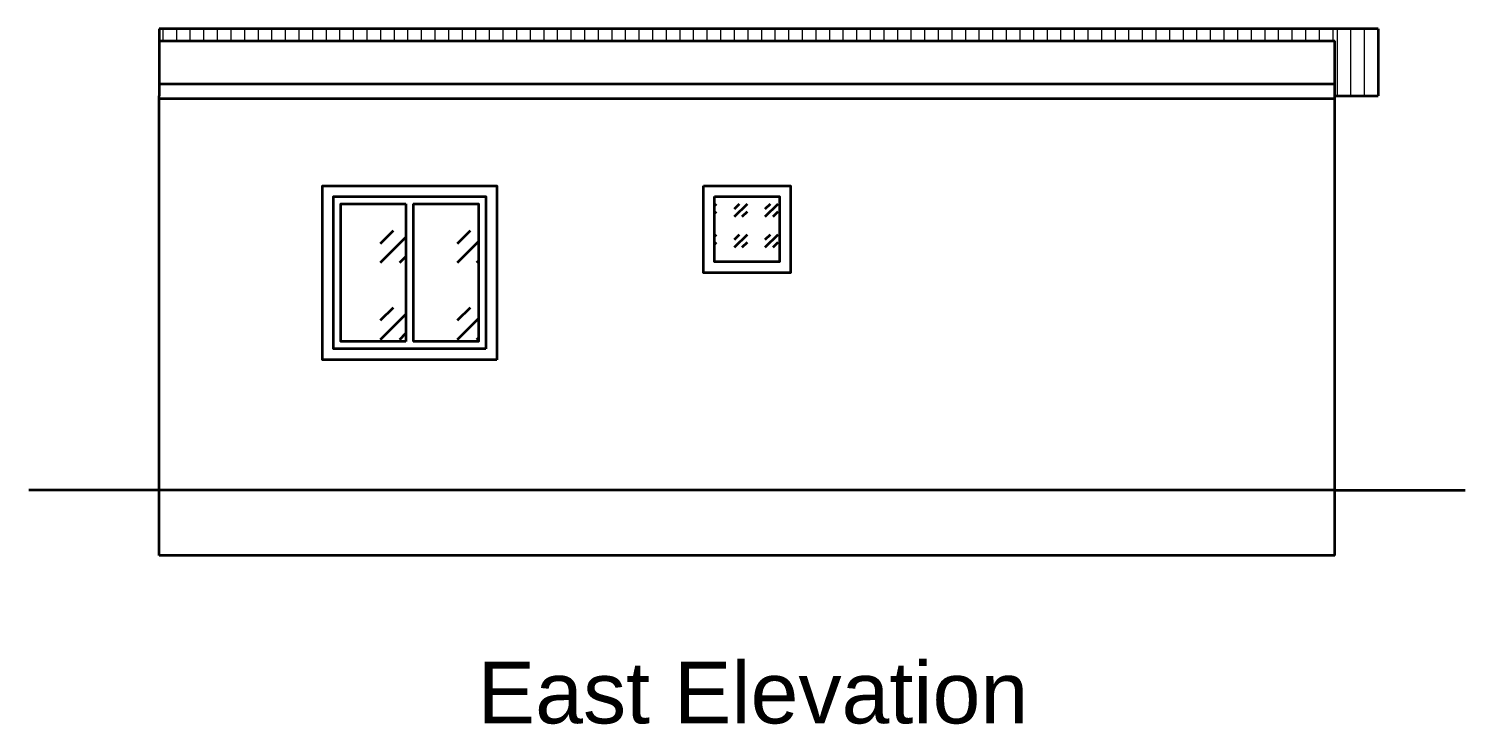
# Model space of a CAD drawing. Header units: inches. Extents: x 352533 to 378079, y -36324 to -23949.
# Drawn here: x 362901 to 363297, y -30780.5 to -30588.5 of the extents above; entities that cross this region are included whole.
import ezdxf

# ---------------------------------------------------------------- set-up
doc = ezdxf.new("R2010")
doc.units = ezdxf.units.IN
doc.header["$LTSCALE"] = 2
doc.header["$MEASUREMENT"] = 0
doc.layers.get('0').update_dxf_attribs({"linetype": 'CONTINUOUS'})
doc.layers.add('door', color=20, linetype='CONTINUOUS', lineweight=35)
doc.layers.add('steps', color=253, linetype='CONTINUOUS', lineweight=20)
doc.styles.get("Standard").update_dxf_attribs({"font": 'ARIALN.TTF'})
pattern_1 = [(45, (485.583, 0), (21.21320344, 0), [12.5, -17.5]), (45, (490.887, 0), (21.21320344, 0), [5, -25]), (45, (485.583, 5.303), (21.21320344, 0), [5, -25])]

msp = doc.modelspace()

# ---------------------------------------------------------------- hatches: boundary and pattern name
at = {"layer": 'door', "ltscale": 0.5}
h = msp.add_hatch(dxfattribs=at)
h.set_pattern_fill('GOST_GLASS', color=256, scale=2.5)
h.set_pattern_definition(pattern_1)
h.paths.add_polyline_path([(362987.04, -30674.87), (363005.04, -30674.87), (363005.04, -30636.87), (362987.04, -30636.87)])
h = msp.add_hatch(dxfattribs=at)
h.set_pattern_fill('GOST_GLASS', color=256, scale=2.5)
h.set_pattern_definition(pattern_1)
h.paths.add_polyline_path([(363007.04, -30674.87), (363025.04, -30674.87), (363025.04, -30636.87), (363007.04, -30636.87)])
h = msp.add_hatch(dxfattribs=at)
h.set_pattern_fill('GOST_GLASS', color=256)
h.set_pattern_definition([(45, (485.583, 0), (8.48528137, 0), [5, -7]), (45, (487.7045, 0), (8.48528137, 0), [2, -10]), (45, (485.583, 2.1213), (8.48528137, 0), [2, -10])])
h.paths.add_polyline_path([(363108.04, -30634.87), (363090.04, -30634.87), (363090.04, -30652.87), (363108.04, -30652.87)])
at = {"layer": 'steps', "ltscale": 0.3}
h = msp.add_hatch(dxfattribs=at)
h.set_pattern_fill('ANSI31', scale=30, angle=45)
h.set_pattern_definition([(90, (485.5832, 0), (-3.75, 0), [])])
h.paths.add_polyline_path([(363261.04, -30588.53), (362937.04, -30588.53), (362937.04, -30591.87), (363261.04, -30591.87)])
h = msp.add_hatch(dxfattribs=at)
h.set_pattern_fill('ANSI31', scale=30, angle=45)
h.set_pattern_definition([(90, (1161.7842, 0), (-3.75, 0), [])])
h.paths.add_polyline_path([(363261.04, -30588.53), (363261.04, -30607.02), (363273.04, -30607.02), (363273.04, -30588.53)])

# ---------------------------------------------------------------- linework, layer by layer
at = {"layer": 'door', "ltscale": 0.5}
for p, q in [((363273.04, -30588.53), (362937.04, -30588.53)), ((362937.04, -30588.53), (362937.04, -30607.02)), ((363273.04, -30588.53), (363273.04, -30607.02)), ((362937.04, -30591.87), (363261.04, -30591.87)), ((363261.04, -30607.02), (363261.04, -30591.87)), ((363261.04, -30603.87), (362937.04, -30603.87)), ((362937.04, -30715.87), (362937.04, -30607.02)), ((363261.04, -30607.87), (362937.04, -30607.87)), ((363261.04, -30715.87), (363261.04, -30607.02)), ((363261.04, -30607.02), (363273.04, -30607.02)), ((363005.04, -30636.87), (363005.04, -30674.87)), ((363007.04, -30636.87), (363007.04, -30674.87)), ((362937.04, -30715.87), (362901.04, -30715.87)), ((363261.04, -30715.87), (362937.04, -30715.87)), ((362937.04, -30733.87), (362937.04, -30715.87)), ((363261.04, -30715.87), (363297.04, -30715.87)), ((363261.04, -30733.87), (363261.04, -30715.87)), ((363261.04, -30733.87), (362937.04, -30733.87))]:
    msp.add_line(p, q, dxfattribs=at)
for points in [[(363030.04, -30679.87), (362982.04, -30679.87), (362982.04, -30631.87), (363030.04, -30631.87)], [(363087.04, -30631.87), (363111.04, -30631.87), (363111.04, -30655.87), (363087.04, -30655.87)], [(363027.04, -30676.87), (362985.04, -30676.87), (362985.04, -30634.87), (363027.04, -30634.87)], [(363090.04, -30634.87), (363108.04, -30634.87), (363108.04, -30652.87), (363090.04, -30652.87)]]:
    msp.add_lwpolyline(points, close=True, dxfattribs=at)
for points in [[(363005.04, -30674.87), (362987.04, -30674.87), (362987.04, -30636.87), (363005.04, -30636.87)], [(363007.04, -30636.87), (363025.04, -30636.87), (363025.04, -30674.87), (363007.04, -30674.87)]]:
    msp.add_lwpolyline(points, dxfattribs=at)

# ---------------------------------------------------------------- texts
at = {"color": 7, "linetype": 'ByBlock', "lineweight": 5, "insert": (363100.7, -30766.84), "char_height": 6, "width": 232.9624, "attachment_point": 5}
msp.add_mtext('{\\fArial CE|b0|i0|c238|p34;\\P\\fArial CE|b0|i0|c0|p34;\\H2.8333x;East Elevation}', dxfattribs=at)

doc.saveas('drawing.dxf')
